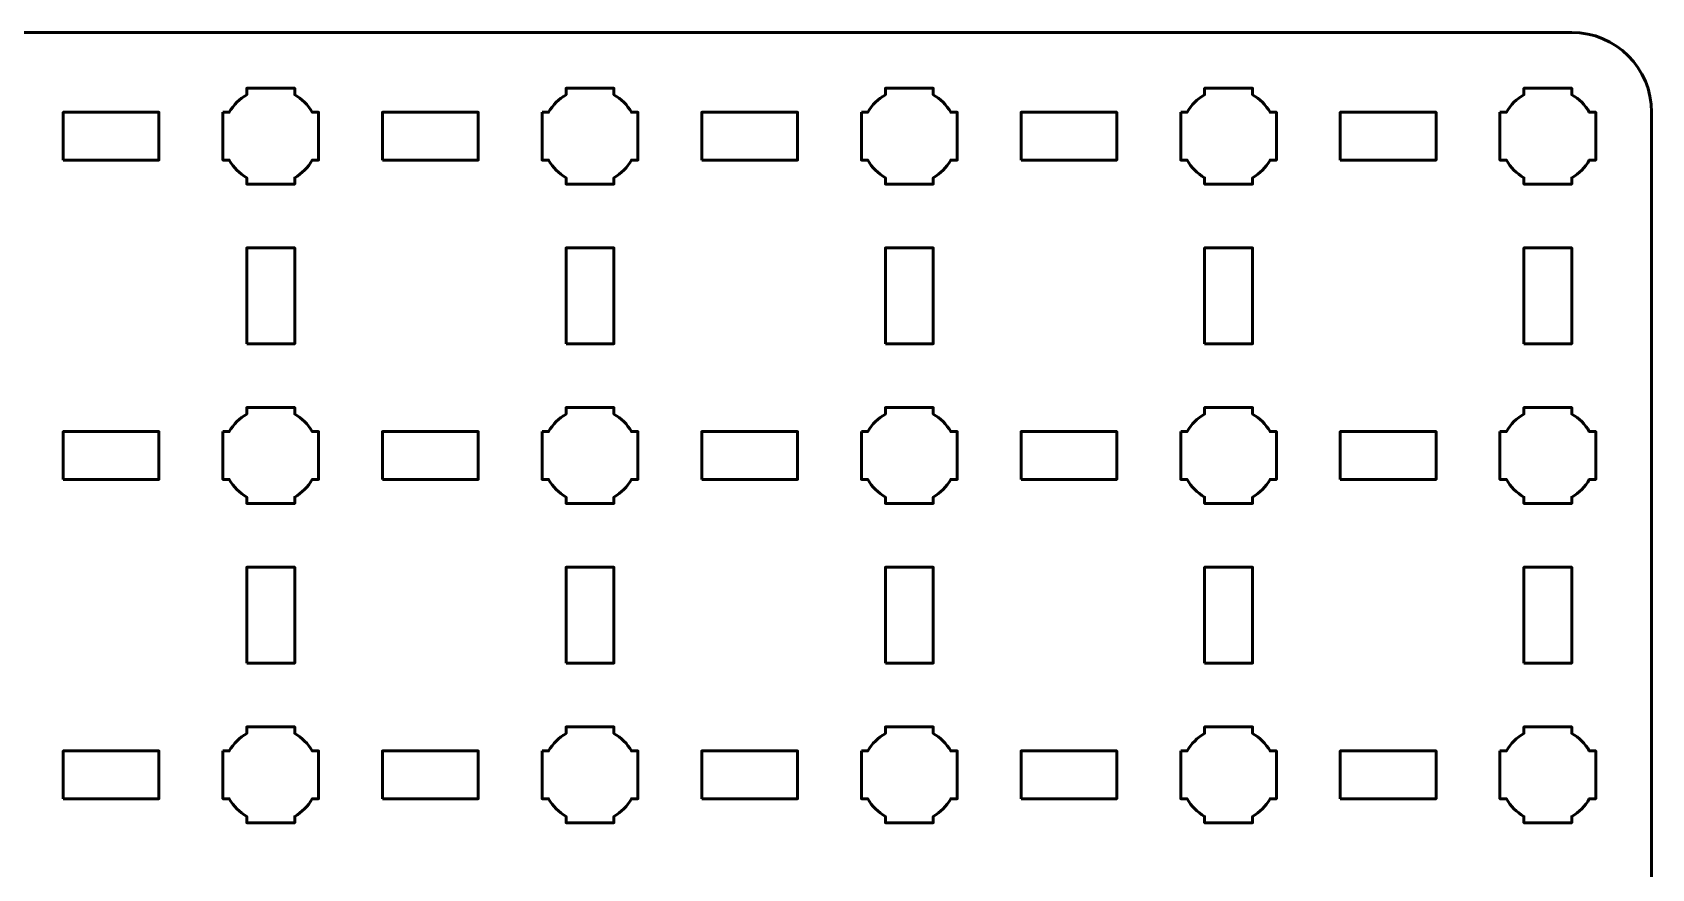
# Model space of a CAD drawing. Header units: centimetres. Extents: x -20.1 to -0.8, y -20.5 to -9.2.
# Drawn here: x -10.99 to -0.85, y -14.44 to -9.2 of the extents above; entities that cross this region are included whole.
import ezdxf

# ---------------------------------------------------------------- set-up
doc = ezdxf.new("R2010")
doc.units = ezdxf.units.CM
doc.header["$MEASUREMENT"] = 0
doc.layers.add('Layer 1', color=7, linetype='Continuous')

msp = doc.modelspace()

# ---------------------------------------------------------------- linework, layer by layer
at = {"layer": 'Layer 1', "color": 250, "lineweight": 53}
for points in [[(-10.8, -10), (-10.2, -10), (-10.2, -9.7), (-10.8, -9.7), (-10.8, -10)], [(-8.8, -10), (-8.2, -10), (-8.2, -9.7), (-8.8, -9.7), (-8.8, -10)], [(-6.8, -10), (-6.2, -10), (-6.2, -9.7), (-6.8, -9.7), (-6.8, -10)], [(-4.8, -10), (-4.2, -10), (-4.2, -9.7), (-4.8, -9.7), (-4.8, -10)], [(-2.8, -10), (-2.2, -10), (-2.2, -9.7), (-2.8, -9.7), (-2.8, -10)], [(-9.65, -11.15), (-9.35, -11.15), (-9.35, -10.55), (-9.65, -10.55), (-9.65, -11.15)], [(-7.65, -11.15), (-7.35, -11.15), (-7.35, -10.55), (-7.65, -10.55), (-7.65, -11.15)], [(-5.65, -11.15), (-5.35, -11.15), (-5.35, -10.55), (-5.65, -10.55), (-5.65, -11.15)], [(-3.65, -11.15), (-3.35, -11.15), (-3.35, -10.55), (-3.65, -10.55), (-3.65, -11.15)], [(-1.65, -11.15), (-1.35, -11.15), (-1.35, -10.55), (-1.65, -10.55), (-1.65, -11.15)], [(-10.8, -12), (-10.2, -12), (-10.2, -11.7), (-10.8, -11.7), (-10.8, -12)], [(-8.8, -12), (-8.2, -12), (-8.2, -11.7), (-8.8, -11.7), (-8.8, -12)], [(-6.8, -12), (-6.2, -12), (-6.2, -11.7), (-6.8, -11.7), (-6.8, -12)], [(-4.8, -12), (-4.2, -12), (-4.2, -11.7), (-4.8, -11.7), (-4.8, -12)], [(-2.8, -12), (-2.2, -12), (-2.2, -11.7), (-2.8, -11.7), (-2.8, -12)], [(-9.65, -13.15), (-9.35, -13.15), (-9.35, -12.55), (-9.65, -12.55), (-9.65, -13.15)], [(-7.65, -13.15), (-7.35, -13.15), (-7.35, -12.55), (-7.65, -12.55), (-7.65, -13.15)], [(-5.65, -13.15), (-5.35, -13.15), (-5.35, -12.55), (-5.65, -12.55), (-5.65, -13.15)], [(-3.65, -13.15), (-3.35, -13.15), (-3.35, -12.55), (-3.65, -12.55), (-3.65, -13.15)], [(-1.65, -13.15), (-1.35, -13.15), (-1.35, -12.55), (-1.65, -12.55), (-1.65, -13.15)], [(-10.8, -14), (-10.2, -14), (-10.2, -13.7), (-10.8, -13.7), (-10.8, -14)], [(-8.8, -14), (-8.2, -14), (-8.2, -13.7), (-8.8, -13.7), (-8.8, -14)], [(-6.8, -14), (-6.2, -14), (-6.2, -13.7), (-6.8, -13.7), (-6.8, -14)], [(-4.8, -14), (-4.2, -14), (-4.2, -13.7), (-4.8, -13.7), (-4.8, -14)], [(-2.8, -14), (-2.2, -14), (-2.2, -13.7), (-2.8, -13.7), (-2.8, -14)]]:
    msp.add_lwpolyline(points, close=True, dxfattribs=at)
msp.add_open_spline([(-20.15, -20), (-20.15, -20), (-20.15, -9.7), (-20.15, -9.7), (-20.15, -9.7), (-20.15, -9.42391), (-19.92609, -9.2), (-19.65, -9.2), (-19.65, -9.2), (-19.65, -9.2), (-1.35, -9.2), (-1.35, -9.2), (-1.35, -9.2), (-1.07391, -9.2), (-0.85, -9.42391), (-0.85, -9.7), (-0.85, -9.7), (-0.85, -9.7), (-0.85, -20), (-0.85, -20), (-0.85, -20), (-0.85, -20.27609), (-1.07391, -20.5), (-1.35, -20.5), (-1.35, -20.5), (-1.35, -20.5), (-19.65, -20.5), (-19.65, -20.5), (-19.65, -20.5), (-19.92609, -20.5), (-20.15, -20.27609), (-20.15, -20)], degree=3, knots=[0, 0, 0, 0, 0.125, 0.125, 0.125, 0.125, 0.25, 0.25, 0.25, 0.25, 0.375, 0.375, 0.375, 0.375, 0.5, 0.5, 0.5, 0.5, 0.625, 0.625, 0.625, 0.625, 0.75, 0.75, 0.75, 0.75, 0.875, 0.875, 0.875, 0.875, 1, 1, 1, 1], dxfattribs=at)
at = {"layer": 'Layer 1', "lineweight": 53}
for points in [[(-9.8, -9.7), (-9.8, -9.7), (-9.75985, -9.7), (-9.75985, -9.7), (-9.75985, -9.7), (-9.7335, -9.65447), (-9.69553, -9.6165), (-9.65, -9.59015), (-9.65, -9.59015), (-9.65, -9.59015), (-9.65, -9.55), (-9.65, -9.55), (-9.65, -9.55), (-9.65, -9.55), (-9.5, -9.55), (-9.5, -9.55), (-9.5, -9.55), (-9.5, -9.55), (-9.35, -9.55), (-9.35, -9.55), (-9.35, -9.55), (-9.35, -9.55), (-9.35, -9.59015), (-9.35, -9.59015), (-9.35, -9.59015), (-9.30447, -9.6165), (-9.2665, -9.65447), (-9.24015, -9.7), (-9.24015, -9.7), (-9.24015, -9.7), (-9.2, -9.7), (-9.2, -9.7), (-9.2, -9.7), (-9.2, -9.7), (-9.2, -9.85), (-9.2, -9.85), (-9.2, -9.85), (-9.2, -9.85), (-9.2, -10), (-9.2, -10), (-9.2, -10), (-9.2, -10), (-9.24015, -10), (-9.24015, -10), (-9.24015, -10), (-9.2665, -10.04553), (-9.30447, -10.0835), (-9.35, -10.10985), (-9.35, -10.10985), (-9.35, -10.10985), (-9.35, -10.15), (-9.35, -10.15), (-9.35, -10.15), (-9.35, -10.15), (-9.5, -10.15), (-9.5, -10.15), (-9.5, -10.15), (-9.5, -10.15), (-9.65, -10.15), (-9.65, -10.15), (-9.65, -10.15), (-9.65, -10.15), (-9.65, -10.10985), (-9.65, -10.10985), (-9.65, -10.10985), (-9.69553, -10.0835), (-9.7335, -10.04553), (-9.75985, -10), (-9.75985, -10), (-9.75985, -10), (-9.8, -10), (-9.8, -10), (-9.8, -10), (-9.8, -10), (-9.8, -9.85), (-9.8, -9.85), (-9.8, -9.85), (-9.8, -9.85), (-9.8, -9.7), (-9.8, -9.7)], [(-7.8, -9.7), (-7.8, -9.7), (-7.75985, -9.7), (-7.75985, -9.7), (-7.75985, -9.7), (-7.7335, -9.65447), (-7.69553, -9.6165), (-7.65, -9.59015), (-7.65, -9.59015), (-7.65, -9.59015), (-7.65, -9.55), (-7.65, -9.55), (-7.65, -9.55), (-7.65, -9.55), (-7.5, -9.55), (-7.5, -9.55), (-7.5, -9.55), (-7.5, -9.55), (-7.35, -9.55), (-7.35, -9.55), (-7.35, -9.55), (-7.35, -9.55), (-7.35, -9.59015), (-7.35, -9.59015), (-7.35, -9.59015), (-7.30447, -9.6165), (-7.2665, -9.65447), (-7.24015, -9.7), (-7.24015, -9.7), (-7.24015, -9.7), (-7.2, -9.7), (-7.2, -9.7), (-7.2, -9.7), (-7.2, -9.7), (-7.2, -9.85), (-7.2, -9.85), (-7.2, -9.85), (-7.2, -9.85), (-7.2, -10), (-7.2, -10), (-7.2, -10), (-7.2, -10), (-7.24015, -10), (-7.24015, -10), (-7.24015, -10), (-7.2665, -10.04553), (-7.30447, -10.0835), (-7.35, -10.10985), (-7.35, -10.10985), (-7.35, -10.10985), (-7.35, -10.15), (-7.35, -10.15), (-7.35, -10.15), (-7.35, -10.15), (-7.5, -10.15), (-7.5, -10.15), (-7.5, -10.15), (-7.5, -10.15), (-7.65, -10.15), (-7.65, -10.15), (-7.65, -10.15), (-7.65, -10.15), (-7.65, -10.10985), (-7.65, -10.10985), (-7.65, -10.10985), (-7.69553, -10.0835), (-7.7335, -10.04553), (-7.75985, -10), (-7.75985, -10), (-7.75985, -10), (-7.8, -10), (-7.8, -10), (-7.8, -10), (-7.8, -10), (-7.8, -9.85), (-7.8, -9.85), (-7.8, -9.85), (-7.8, -9.85), (-7.8, -9.7), (-7.8, -9.7)], [(-5.8, -9.7), (-5.8, -9.7), (-5.75985, -9.7), (-5.75985, -9.7), (-5.75985, -9.7), (-5.7335, -9.65447), (-5.69553, -9.6165), (-5.65, -9.59015), (-5.65, -9.59015), (-5.65, -9.59015), (-5.65, -9.55), (-5.65, -9.55), (-5.65, -9.55), (-5.65, -9.55), (-5.5, -9.55), (-5.5, -9.55), (-5.5, -9.55), (-5.5, -9.55), (-5.35, -9.55), (-5.35, -9.55), (-5.35, -9.55), (-5.35, -9.55), (-5.35, -9.59015), (-5.35, -9.59015), (-5.35, -9.59015), (-5.30447, -9.6165), (-5.2665, -9.65447), (-5.24015, -9.7), (-5.24015, -9.7), (-5.24015, -9.7), (-5.2, -9.7), (-5.2, -9.7), (-5.2, -9.7), (-5.2, -9.7), (-5.2, -9.85), (-5.2, -9.85), (-5.2, -9.85), (-5.2, -9.85), (-5.2, -10), (-5.2, -10), (-5.2, -10), (-5.2, -10), (-5.24015, -10), (-5.24015, -10), (-5.24015, -10), (-5.2665, -10.04553), (-5.30447, -10.0835), (-5.35, -10.10985), (-5.35, -10.10985), (-5.35, -10.10985), (-5.35, -10.15), (-5.35, -10.15), (-5.35, -10.15), (-5.35, -10.15), (-5.5, -10.15), (-5.5, -10.15), (-5.5, -10.15), (-5.5, -10.15), (-5.65, -10.15), (-5.65, -10.15), (-5.65, -10.15), (-5.65, -10.15), (-5.65, -10.10985), (-5.65, -10.10985), (-5.65, -10.10985), (-5.69553, -10.0835), (-5.7335, -10.04553), (-5.75985, -10), (-5.75985, -10), (-5.75985, -10), (-5.8, -10), (-5.8, -10), (-5.8, -10), (-5.8, -10), (-5.8, -9.85), (-5.8, -9.85), (-5.8, -9.85), (-5.8, -9.85), (-5.8, -9.7), (-5.8, -9.7)], [(-3.8, -9.7), (-3.8, -9.7), (-3.75985, -9.7), (-3.75985, -9.7), (-3.75985, -9.7), (-3.7335, -9.65447), (-3.69553, -9.6165), (-3.65, -9.59015), (-3.65, -9.59015), (-3.65, -9.59015), (-3.65, -9.55), (-3.65, -9.55), (-3.65, -9.55), (-3.65, -9.55), (-3.5, -9.55), (-3.5, -9.55), (-3.5, -9.55), (-3.5, -9.55), (-3.35, -9.55), (-3.35, -9.55), (-3.35, -9.55), (-3.35, -9.55), (-3.35, -9.59015), (-3.35, -9.59015), (-3.35, -9.59015), (-3.30447, -9.6165), (-3.2665, -9.65447), (-3.24015, -9.7), (-3.24015, -9.7), (-3.24015, -9.7), (-3.2, -9.7), (-3.2, -9.7), (-3.2, -9.7), (-3.2, -9.7), (-3.2, -9.85), (-3.2, -9.85), (-3.2, -9.85), (-3.2, -9.85), (-3.2, -10), (-3.2, -10), (-3.2, -10), (-3.2, -10), (-3.24015, -10), (-3.24015, -10), (-3.24015, -10), (-3.2665, -10.04553), (-3.30447, -10.0835), (-3.35, -10.10985), (-3.35, -10.10985), (-3.35, -10.10985), (-3.35, -10.15), (-3.35, -10.15), (-3.35, -10.15), (-3.35, -10.15), (-3.5, -10.15), (-3.5, -10.15), (-3.5, -10.15), (-3.5, -10.15), (-3.65, -10.15), (-3.65, -10.15), (-3.65, -10.15), (-3.65, -10.15), (-3.65, -10.10985), (-3.65, -10.10985), (-3.65, -10.10985), (-3.69553, -10.0835), (-3.7335, -10.04553), (-3.75985, -10), (-3.75985, -10), (-3.75985, -10), (-3.8, -10), (-3.8, -10), (-3.8, -10), (-3.8, -10), (-3.8, -9.85), (-3.8, -9.85), (-3.8, -9.85), (-3.8, -9.85), (-3.8, -9.7), (-3.8, -9.7)], [(-1.8, -9.7), (-1.8, -9.7), (-1.75985, -9.7), (-1.75985, -9.7), (-1.75985, -9.7), (-1.7335, -9.65447), (-1.69553, -9.6165), (-1.65, -9.59015), (-1.65, -9.59015), (-1.65, -9.59015), (-1.65, -9.55), (-1.65, -9.55), (-1.65, -9.55), (-1.65, -9.55), (-1.5, -9.55), (-1.5, -9.55), (-1.5, -9.55), (-1.5, -9.55), (-1.35, -9.55), (-1.35, -9.55), (-1.35, -9.55), (-1.35, -9.55), (-1.35, -9.59015), (-1.35, -9.59015), (-1.35, -9.59015), (-1.30447, -9.6165), (-1.2665, -9.65447), (-1.24015, -9.7), (-1.24015, -9.7), (-1.24015, -9.7), (-1.2, -9.7), (-1.2, -9.7), (-1.2, -9.7), (-1.2, -9.7), (-1.2, -9.85), (-1.2, -9.85), (-1.2, -9.85), (-1.2, -9.85), (-1.2, -10), (-1.2, -10), (-1.2, -10), (-1.2, -10), (-1.24015, -10), (-1.24015, -10), (-1.24015, -10), (-1.2665, -10.04553), (-1.30447, -10.0835), (-1.35, -10.10985), (-1.35, -10.10985), (-1.35, -10.10985), (-1.35, -10.15), (-1.35, -10.15), (-1.35, -10.15), (-1.35, -10.15), (-1.5, -10.15), (-1.5, -10.15), (-1.5, -10.15), (-1.5, -10.15), (-1.65, -10.15), (-1.65, -10.15), (-1.65, -10.15), (-1.65, -10.15), (-1.65, -10.10985), (-1.65, -10.10985), (-1.65, -10.10985), (-1.69553, -10.0835), (-1.7335, -10.04553), (-1.75985, -10), (-1.75985, -10), (-1.75985, -10), (-1.8, -10), (-1.8, -10), (-1.8, -10), (-1.8, -10), (-1.8, -9.85), (-1.8, -9.85), (-1.8, -9.85), (-1.8, -9.85), (-1.8, -9.7), (-1.8, -9.7)], [(-9.8, -11.7), (-9.8, -11.7), (-9.75985, -11.7), (-9.75985, -11.7), (-9.75985, -11.7), (-9.7335, -11.65447), (-9.69553, -11.6165), (-9.65, -11.59015), (-9.65, -11.59015), (-9.65, -11.59015), (-9.65, -11.55), (-9.65, -11.55), (-9.65, -11.55), (-9.65, -11.55), (-9.5, -11.55), (-9.5, -11.55), (-9.5, -11.55), (-9.5, -11.55), (-9.35, -11.55), (-9.35, -11.55), (-9.35, -11.55), (-9.35, -11.55), (-9.35, -11.59015), (-9.35, -11.59015), (-9.35, -11.59015), (-9.30447, -11.6165), (-9.2665, -11.65447), (-9.24015, -11.7), (-9.24015, -11.7), (-9.24015, -11.7), (-9.2, -11.7), (-9.2, -11.7), (-9.2, -11.7), (-9.2, -11.7), (-9.2, -11.85), (-9.2, -11.85), (-9.2, -11.85), (-9.2, -11.85), (-9.2, -12), (-9.2, -12), (-9.2, -12), (-9.2, -12), (-9.24015, -12), (-9.24015, -12), (-9.24015, -12), (-9.2665, -12.04553), (-9.30447, -12.0835), (-9.35, -12.10985), (-9.35, -12.10985), (-9.35, -12.10985), (-9.35, -12.15), (-9.35, -12.15), (-9.35, -12.15), (-9.35, -12.15), (-9.5, -12.15), (-9.5, -12.15), (-9.5, -12.15), (-9.5, -12.15), (-9.65, -12.15), (-9.65, -12.15), (-9.65, -12.15), (-9.65, -12.15), (-9.65, -12.10985), (-9.65, -12.10985), (-9.65, -12.10985), (-9.69553, -12.0835), (-9.7335, -12.04553), (-9.75985, -12), (-9.75985, -12), (-9.75985, -12), (-9.8, -12), (-9.8, -12), (-9.8, -12), (-9.8, -12), (-9.8, -11.85), (-9.8, -11.85), (-9.8, -11.85), (-9.8, -11.85), (-9.8, -11.7), (-9.8, -11.7)], [(-7.8, -11.7), (-7.8, -11.7), (-7.75985, -11.7), (-7.75985, -11.7), (-7.75985, -11.7), (-7.7335, -11.65447), (-7.69553, -11.6165), (-7.65, -11.59015), (-7.65, -11.59015), (-7.65, -11.59015), (-7.65, -11.55), (-7.65, -11.55), (-7.65, -11.55), (-7.65, -11.55), (-7.5, -11.55), (-7.5, -11.55), (-7.5, -11.55), (-7.5, -11.55), (-7.35, -11.55), (-7.35, -11.55), (-7.35, -11.55), (-7.35, -11.55), (-7.35, -11.59015), (-7.35, -11.59015), (-7.35, -11.59015), (-7.30447, -11.6165), (-7.2665, -11.65447), (-7.24015, -11.7), (-7.24015, -11.7), (-7.24015, -11.7), (-7.2, -11.7), (-7.2, -11.7), (-7.2, -11.7), (-7.2, -11.7), (-7.2, -11.85), (-7.2, -11.85), (-7.2, -11.85), (-7.2, -11.85), (-7.2, -12), (-7.2, -12), (-7.2, -12), (-7.2, -12), (-7.24015, -12), (-7.24015, -12), (-7.24015, -12), (-7.2665, -12.04553), (-7.30447, -12.0835), (-7.35, -12.10985), (-7.35, -12.10985), (-7.35, -12.10985), (-7.35, -12.15), (-7.35, -12.15), (-7.35, -12.15), (-7.35, -12.15), (-7.5, -12.15), (-7.5, -12.15), (-7.5, -12.15), (-7.5, -12.15), (-7.65, -12.15), (-7.65, -12.15), (-7.65, -12.15), (-7.65, -12.15), (-7.65, -12.10985), (-7.65, -12.10985), (-7.65, -12.10985), (-7.69553, -12.0835), (-7.7335, -12.04553), (-7.75985, -12), (-7.75985, -12), (-7.75985, -12), (-7.8, -12), (-7.8, -12), (-7.8, -12), (-7.8, -12), (-7.8, -11.85), (-7.8, -11.85), (-7.8, -11.85), (-7.8, -11.85), (-7.8, -11.7), (-7.8, -11.7)], [(-5.8, -11.7), (-5.8, -11.7), (-5.75985, -11.7), (-5.75985, -11.7), (-5.75985, -11.7), (-5.7335, -11.65447), (-5.69553, -11.6165), (-5.65, -11.59015), (-5.65, -11.59015), (-5.65, -11.59015), (-5.65, -11.55), (-5.65, -11.55), (-5.65, -11.55), (-5.65, -11.55), (-5.5, -11.55), (-5.5, -11.55), (-5.5, -11.55), (-5.5, -11.55), (-5.35, -11.55), (-5.35, -11.55), (-5.35, -11.55), (-5.35, -11.55), (-5.35, -11.59015), (-5.35, -11.59015), (-5.35, -11.59015), (-5.30447, -11.6165), (-5.2665, -11.65447), (-5.24015, -11.7), (-5.24015, -11.7), (-5.24015, -11.7), (-5.2, -11.7), (-5.2, -11.7), (-5.2, -11.7), (-5.2, -11.7), (-5.2, -11.85), (-5.2, -11.85), (-5.2, -11.85), (-5.2, -11.85), (-5.2, -12), (-5.2, -12), (-5.2, -12), (-5.2, -12), (-5.24015, -12), (-5.24015, -12), (-5.24015, -12), (-5.2665, -12.04553), (-5.30447, -12.0835), (-5.35, -12.10985), (-5.35, -12.10985), (-5.35, -12.10985), (-5.35, -12.15), (-5.35, -12.15), (-5.35, -12.15), (-5.35, -12.15), (-5.5, -12.15), (-5.5, -12.15), (-5.5, -12.15), (-5.5, -12.15), (-5.65, -12.15), (-5.65, -12.15), (-5.65, -12.15), (-5.65, -12.15), (-5.65, -12.10985), (-5.65, -12.10985), (-5.65, -12.10985), (-5.69553, -12.0835), (-5.7335, -12.04553), (-5.75985, -12), (-5.75985, -12), (-5.75985, -12), (-5.8, -12), (-5.8, -12), (-5.8, -12), (-5.8, -12), (-5.8, -11.85), (-5.8, -11.85), (-5.8, -11.85), (-5.8, -11.85), (-5.8, -11.7), (-5.8, -11.7)], [(-3.8, -11.7), (-3.8, -11.7), (-3.75985, -11.7), (-3.75985, -11.7), (-3.75985, -11.7), (-3.7335, -11.65447), (-3.69553, -11.6165), (-3.65, -11.59015), (-3.65, -11.59015), (-3.65, -11.59015), (-3.65, -11.55), (-3.65, -11.55), (-3.65, -11.55), (-3.65, -11.55), (-3.5, -11.55), (-3.5, -11.55), (-3.5, -11.55), (-3.5, -11.55), (-3.35, -11.55), (-3.35, -11.55), (-3.35, -11.55), (-3.35, -11.55), (-3.35, -11.59015), (-3.35, -11.59015), (-3.35, -11.59015), (-3.30447, -11.6165), (-3.2665, -11.65447), (-3.24015, -11.7), (-3.24015, -11.7), (-3.24015, -11.7), (-3.2, -11.7), (-3.2, -11.7), (-3.2, -11.7), (-3.2, -11.7), (-3.2, -11.85), (-3.2, -11.85), (-3.2, -11.85), (-3.2, -11.85), (-3.2, -12), (-3.2, -12), (-3.2, -12), (-3.2, -12), (-3.24015, -12), (-3.24015, -12), (-3.24015, -12), (-3.2665, -12.04553), (-3.30447, -12.0835), (-3.35, -12.10985), (-3.35, -12.10985), (-3.35, -12.10985), (-3.35, -12.15), (-3.35, -12.15), (-3.35, -12.15), (-3.35, -12.15), (-3.5, -12.15), (-3.5, -12.15), (-3.5, -12.15), (-3.5, -12.15), (-3.65, -12.15), (-3.65, -12.15), (-3.65, -12.15), (-3.65, -12.15), (-3.65, -12.10985), (-3.65, -12.10985), (-3.65, -12.10985), (-3.69553, -12.0835), (-3.7335, -12.04553), (-3.75985, -12), (-3.75985, -12), (-3.75985, -12), (-3.8, -12), (-3.8, -12), (-3.8, -12), (-3.8, -12), (-3.8, -11.85), (-3.8, -11.85), (-3.8, -11.85), (-3.8, -11.85), (-3.8, -11.7), (-3.8, -11.7)], [(-1.8, -11.7), (-1.8, -11.7), (-1.75985, -11.7), (-1.75985, -11.7), (-1.75985, -11.7), (-1.7335, -11.65447), (-1.69553, -11.6165), (-1.65, -11.59015), (-1.65, -11.59015), (-1.65, -11.59015), (-1.65, -11.55), (-1.65, -11.55), (-1.65, -11.55), (-1.65, -11.55), (-1.5, -11.55), (-1.5, -11.55), (-1.5, -11.55), (-1.5, -11.55), (-1.35, -11.55), (-1.35, -11.55), (-1.35, -11.55), (-1.35, -11.55), (-1.35, -11.59015), (-1.35, -11.59015), (-1.35, -11.59015), (-1.30447, -11.6165), (-1.2665, -11.65447), (-1.24015, -11.7), (-1.24015, -11.7), (-1.24015, -11.7), (-1.2, -11.7), (-1.2, -11.7), (-1.2, -11.7), (-1.2, -11.7), (-1.2, -11.85), (-1.2, -11.85), (-1.2, -11.85), (-1.2, -11.85), (-1.2, -12), (-1.2, -12), (-1.2, -12), (-1.2, -12), (-1.24015, -12), (-1.24015, -12), (-1.24015, -12), (-1.2665, -12.04553), (-1.30447, -12.0835), (-1.35, -12.10985), (-1.35, -12.10985), (-1.35, -12.10985), (-1.35, -12.15), (-1.35, -12.15), (-1.35, -12.15), (-1.35, -12.15), (-1.5, -12.15), (-1.5, -12.15), (-1.5, -12.15), (-1.5, -12.15), (-1.65, -12.15), (-1.65, -12.15), (-1.65, -12.15), (-1.65, -12.15), (-1.65, -12.10985), (-1.65, -12.10985), (-1.65, -12.10985), (-1.69553, -12.0835), (-1.7335, -12.04553), (-1.75985, -12), (-1.75985, -12), (-1.75985, -12), (-1.8, -12), (-1.8, -12), (-1.8, -12), (-1.8, -12), (-1.8, -11.85), (-1.8, -11.85), (-1.8, -11.85), (-1.8, -11.85), (-1.8, -11.7), (-1.8, -11.7)], [(-9.8, -13.7), (-9.8, -13.7), (-9.75985, -13.7), (-9.75985, -13.7), (-9.75985, -13.7), (-9.7335, -13.65447), (-9.69553, -13.6165), (-9.65, -13.59015), (-9.65, -13.59015), (-9.65, -13.59015), (-9.65, -13.55), (-9.65, -13.55), (-9.65, -13.55), (-9.65, -13.55), (-9.5, -13.55), (-9.5, -13.55), (-9.5, -13.55), (-9.5, -13.55), (-9.35, -13.55), (-9.35, -13.55), (-9.35, -13.55), (-9.35, -13.55), (-9.35, -13.59015), (-9.35, -13.59015), (-9.35, -13.59015), (-9.30447, -13.6165), (-9.2665, -13.65447), (-9.24015, -13.7), (-9.24015, -13.7), (-9.24015, -13.7), (-9.2, -13.7), (-9.2, -13.7), (-9.2, -13.7), (-9.2, -13.7), (-9.2, -13.85), (-9.2, -13.85), (-9.2, -13.85), (-9.2, -13.85), (-9.2, -14), (-9.2, -14), (-9.2, -14), (-9.2, -14), (-9.24015, -14), (-9.24015, -14), (-9.24015, -14), (-9.2665, -14.04553), (-9.30447, -14.0835), (-9.35, -14.10985), (-9.35, -14.10985), (-9.35, -14.10985), (-9.35, -14.15), (-9.35, -14.15), (-9.35, -14.15), (-9.35, -14.15), (-9.5, -14.15), (-9.5, -14.15), (-9.5, -14.15), (-9.5, -14.15), (-9.65, -14.15), (-9.65, -14.15), (-9.65, -14.15), (-9.65, -14.15), (-9.65, -14.10985), (-9.65, -14.10985), (-9.65, -14.10985), (-9.69553, -14.0835), (-9.7335, -14.04553), (-9.75985, -14), (-9.75985, -14), (-9.75985, -14), (-9.8, -14), (-9.8, -14), (-9.8, -14), (-9.8, -14), (-9.8, -13.85), (-9.8, -13.85), (-9.8, -13.85), (-9.8, -13.85), (-9.8, -13.7), (-9.8, -13.7)], [(-7.8, -13.7), (-7.8, -13.7), (-7.75985, -13.7), (-7.75985, -13.7), (-7.75985, -13.7), (-7.7335, -13.65447), (-7.69553, -13.6165), (-7.65, -13.59015), (-7.65, -13.59015), (-7.65, -13.59015), (-7.65, -13.55), (-7.65, -13.55), (-7.65, -13.55), (-7.65, -13.55), (-7.5, -13.55), (-7.5, -13.55), (-7.5, -13.55), (-7.5, -13.55), (-7.35, -13.55), (-7.35, -13.55), (-7.35, -13.55), (-7.35, -13.55), (-7.35, -13.59015), (-7.35, -13.59015), (-7.35, -13.59015), (-7.30447, -13.6165), (-7.2665, -13.65447), (-7.24015, -13.7), (-7.24015, -13.7), (-7.24015, -13.7), (-7.2, -13.7), (-7.2, -13.7), (-7.2, -13.7), (-7.2, -13.7), (-7.2, -13.85), (-7.2, -13.85), (-7.2, -13.85), (-7.2, -13.85), (-7.2, -14), (-7.2, -14), (-7.2, -14), (-7.2, -14), (-7.24015, -14), (-7.24015, -14), (-7.24015, -14), (-7.2665, -14.04553), (-7.30447, -14.0835), (-7.35, -14.10985), (-7.35, -14.10985), (-7.35, -14.10985), (-7.35, -14.15), (-7.35, -14.15), (-7.35, -14.15), (-7.35, -14.15), (-7.5, -14.15), (-7.5, -14.15), (-7.5, -14.15), (-7.5, -14.15), (-7.65, -14.15), (-7.65, -14.15), (-7.65, -14.15), (-7.65, -14.15), (-7.65, -14.10985), (-7.65, -14.10985), (-7.65, -14.10985), (-7.69553, -14.0835), (-7.7335, -14.04553), (-7.75985, -14), (-7.75985, -14), (-7.75985, -14), (-7.8, -14), (-7.8, -14), (-7.8, -14), (-7.8, -14), (-7.8, -13.85), (-7.8, -13.85), (-7.8, -13.85), (-7.8, -13.85), (-7.8, -13.7), (-7.8, -13.7)], [(-5.8, -13.7), (-5.8, -13.7), (-5.75985, -13.7), (-5.75985, -13.7), (-5.75985, -13.7), (-5.7335, -13.65447), (-5.69553, -13.6165), (-5.65, -13.59015), (-5.65, -13.59015), (-5.65, -13.59015), (-5.65, -13.55), (-5.65, -13.55), (-5.65, -13.55), (-5.65, -13.55), (-5.5, -13.55), (-5.5, -13.55), (-5.5, -13.55), (-5.5, -13.55), (-5.35, -13.55), (-5.35, -13.55), (-5.35, -13.55), (-5.35, -13.55), (-5.35, -13.59015), (-5.35, -13.59015), (-5.35, -13.59015), (-5.30447, -13.6165), (-5.2665, -13.65447), (-5.24015, -13.7), (-5.24015, -13.7), (-5.24015, -13.7), (-5.2, -13.7), (-5.2, -13.7), (-5.2, -13.7), (-5.2, -13.7), (-5.2, -13.85), (-5.2, -13.85), (-5.2, -13.85), (-5.2, -13.85), (-5.2, -14), (-5.2, -14), (-5.2, -14), (-5.2, -14), (-5.24015, -14), (-5.24015, -14), (-5.24015, -14), (-5.2665, -14.04553), (-5.30447, -14.0835), (-5.35, -14.10985), (-5.35, -14.10985), (-5.35, -14.10985), (-5.35, -14.15), (-5.35, -14.15), (-5.35, -14.15), (-5.35, -14.15), (-5.5, -14.15), (-5.5, -14.15), (-5.5, -14.15), (-5.5, -14.15), (-5.65, -14.15), (-5.65, -14.15), (-5.65, -14.15), (-5.65, -14.15), (-5.65, -14.10985), (-5.65, -14.10985), (-5.65, -14.10985), (-5.69553, -14.0835), (-5.7335, -14.04553), (-5.75985, -14), (-5.75985, -14), (-5.75985, -14), (-5.8, -14), (-5.8, -14), (-5.8, -14), (-5.8, -14), (-5.8, -13.85), (-5.8, -13.85), (-5.8, -13.85), (-5.8, -13.85), (-5.8, -13.7), (-5.8, -13.7)], [(-3.8, -13.7), (-3.8, -13.7), (-3.75985, -13.7), (-3.75985, -13.7), (-3.75985, -13.7), (-3.7335, -13.65447), (-3.69553, -13.6165), (-3.65, -13.59015), (-3.65, -13.59015), (-3.65, -13.59015), (-3.65, -13.55), (-3.65, -13.55), (-3.65, -13.55), (-3.65, -13.55), (-3.5, -13.55), (-3.5, -13.55), (-3.5, -13.55), (-3.5, -13.55), (-3.35, -13.55), (-3.35, -13.55), (-3.35, -13.55), (-3.35, -13.55), (-3.35, -13.59015), (-3.35, -13.59015), (-3.35, -13.59015), (-3.30447, -13.6165), (-3.2665, -13.65447), (-3.24015, -13.7), (-3.24015, -13.7), (-3.24015, -13.7), (-3.2, -13.7), (-3.2, -13.7), (-3.2, -13.7), (-3.2, -13.7), (-3.2, -13.85), (-3.2, -13.85), (-3.2, -13.85), (-3.2, -13.85), (-3.2, -14), (-3.2, -14), (-3.2, -14), (-3.2, -14), (-3.24015, -14), (-3.24015, -14), (-3.24015, -14), (-3.2665, -14.04553), (-3.30447, -14.0835), (-3.35, -14.10985), (-3.35, -14.10985), (-3.35, -14.10985), (-3.35, -14.15), (-3.35, -14.15), (-3.35, -14.15), (-3.35, -14.15), (-3.5, -14.15), (-3.5, -14.15), (-3.5, -14.15), (-3.5, -14.15), (-3.65, -14.15), (-3.65, -14.15), (-3.65, -14.15), (-3.65, -14.15), (-3.65, -14.10985), (-3.65, -14.10985), (-3.65, -14.10985), (-3.69553, -14.0835), (-3.7335, -14.04553), (-3.75985, -14), (-3.75985, -14), (-3.75985, -14), (-3.8, -14), (-3.8, -14), (-3.8, -14), (-3.8, -14), (-3.8, -13.85), (-3.8, -13.85), (-3.8, -13.85), (-3.8, -13.85), (-3.8, -13.7), (-3.8, -13.7)], [(-1.8, -13.7), (-1.8, -13.7), (-1.75985, -13.7), (-1.75985, -13.7), (-1.75985, -13.7), (-1.7335, -13.65447), (-1.69553, -13.6165), (-1.65, -13.59015), (-1.65, -13.59015), (-1.65, -13.59015), (-1.65, -13.55), (-1.65, -13.55), (-1.65, -13.55), (-1.65, -13.55), (-1.5, -13.55), (-1.5, -13.55), (-1.5, -13.55), (-1.5, -13.55), (-1.35, -13.55), (-1.35, -13.55), (-1.35, -13.55), (-1.35, -13.55), (-1.35, -13.59015), (-1.35, -13.59015), (-1.35, -13.59015), (-1.30447, -13.6165), (-1.2665, -13.65447), (-1.24015, -13.7), (-1.24015, -13.7), (-1.24015, -13.7), (-1.2, -13.7), (-1.2, -13.7), (-1.2, -13.7), (-1.2, -13.7), (-1.2, -13.85), (-1.2, -13.85), (-1.2, -13.85), (-1.2, -13.85), (-1.2, -14), (-1.2, -14), (-1.2, -14), (-1.2, -14), (-1.24015, -14), (-1.24015, -14), (-1.24015, -14), (-1.2665, -14.04553), (-1.30447, -14.0835), (-1.35, -14.10985), (-1.35, -14.10985), (-1.35, -14.10985), (-1.35, -14.15), (-1.35, -14.15), (-1.35, -14.15), (-1.35, -14.15), (-1.5, -14.15), (-1.5, -14.15), (-1.5, -14.15), (-1.5, -14.15), (-1.65, -14.15), (-1.65, -14.15), (-1.65, -14.15), (-1.65, -14.15), (-1.65, -14.10985), (-1.65, -14.10985), (-1.65, -14.10985), (-1.69553, -14.0835), (-1.7335, -14.04553), (-1.75985, -14), (-1.75985, -14), (-1.75985, -14), (-1.8, -14), (-1.8, -14), (-1.8, -14), (-1.8, -14), (-1.8, -13.85), (-1.8, -13.85), (-1.8, -13.85), (-1.8, -13.85), (-1.8, -13.7), (-1.8, -13.7)]]:
    msp.add_open_spline(points, degree=3, knots=[0, 0, 0, 0, 0.05, 0.05, 0.05, 0.05, 0.1, 0.1, 0.1, 0.1, 0.15, 0.15, 0.15, 0.15, 0.2, 0.2, 0.2, 0.2, 0.25, 0.25, 0.25, 0.25, 0.3, 0.3, 0.3, 0.3, 0.35, 0.35, 0.35, 0.35, 0.4, 0.4, 0.4, 0.4, 0.45, 0.45, 0.45, 0.45, 0.5, 0.5, 0.5, 0.5, 0.55, 0.55, 0.55, 0.55, 0.6, 0.6, 0.6, 0.6, 0.65, 0.65, 0.65, 0.65, 0.7, 0.7, 0.7, 0.7, 0.75, 0.75, 0.75, 0.75, 0.8, 0.8, 0.8, 0.8, 0.85, 0.85, 0.85, 0.85, 0.9, 0.9, 0.9, 0.9, 0.95, 0.95, 0.95, 0.95, 1, 1, 1, 1], dxfattribs=at)

doc.saveas('drawing.dxf')
